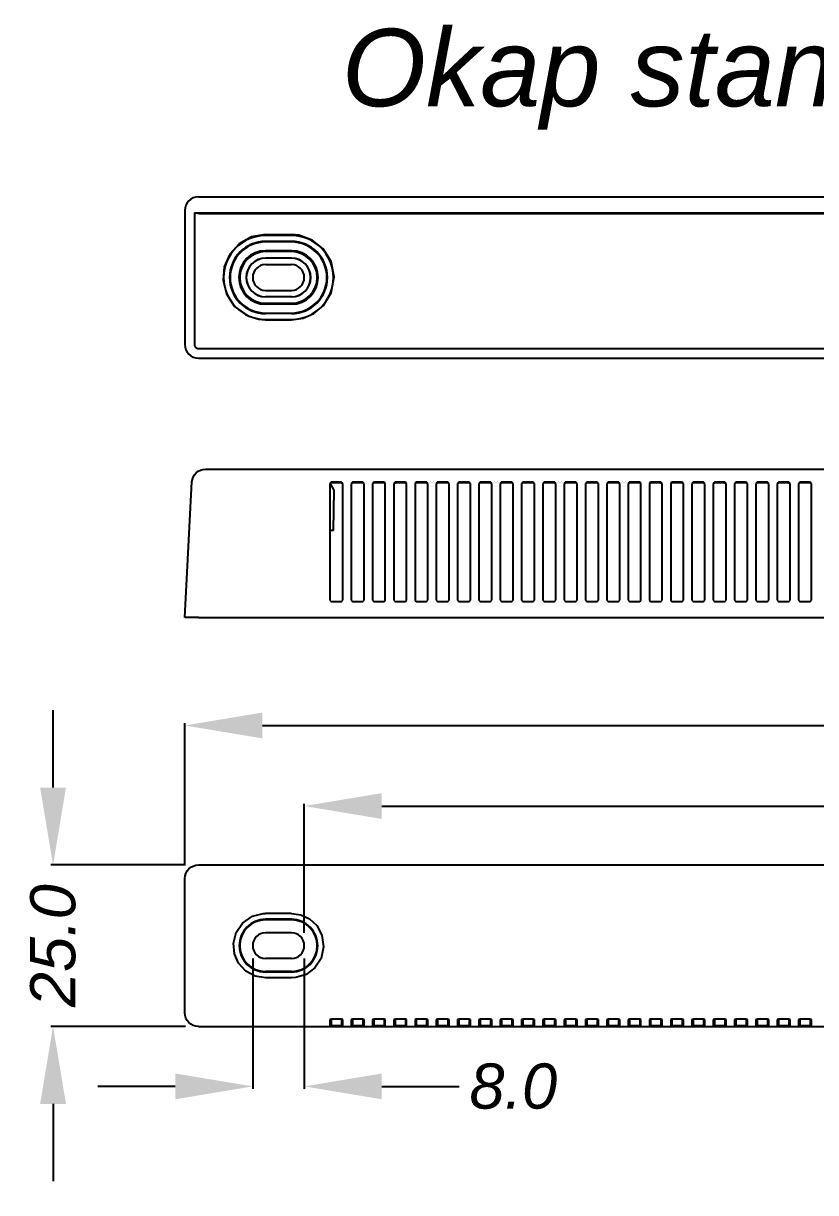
# Model space of a CAD drawing. Extents: x 11 to 255, y 34 to 125.
# Drawn here: x 10.6 to 71.9, y 34.4 to 125 of the extents above; entities that cross this region are included whole.
import ezdxf

# ---------------------------------------------------------------- set-up
doc = ezdxf.new("R2010")
doc.units = 0
doc.header["$MEASUREMENT"] = 0
doc.header["$PDSIZE"] = -1
doc.layers.get('0').update_dxf_attribs({"linetype": 'CONTINUOUS'})
doc.layers.get('DEFPOINTS').update_dxf_attribs({"linetype": 'CONTINUOUS'})
doc.styles.get("Standard").update_dxf_attribs({"font": 'ARIALI.TTF'})
doc.dimstyles.get("Standard").update_dxf_attribs({"dimtxt": 0.18, "dimasz": 0.18, "dimexe": 0.18, "dimexo": 0.0625, "dimgap": 0.09, "dimtad": 0, "dimtih": 1, "dimtoh": 1, "dimdec": 4, "dimzin": 0, "dimtxsty": 'STANDARD', "dimcen": 0.09, "dimazin": 3, "dimtfac": 1, "dimtdec": 4, "dimtofl": 0, "dimtmove": 0, "dimatfit": 3, "dimtolj": 1, "dimtzin": 0})

# ---------------------------------------------------------------- blocks, each defined once
blk = doc.blocks.new('*D')
at = {"color": 0, "linetype": 'BYBLOCK'}
for p, q in [((12.877, 65.773), (12.877, 71.773)), ((23.087, 59.724), (23.087, 70.756)), ((223.087, 59.724), (223.087, 70.756)), ((29.087, 70.576), (116.058, 70.576)), ((217.087, 70.576), (130.117, 70.576)), ((220.552, 60.523), (220.552, 66.523)), ((32.338, 54.523), (32.338, 64.516)), ((38.338, 64.336), (116.181, 64.336)), ((207.836, 64.336), (129.994, 64.336)), ((213.836, 54.523), (213.836, 64.516)), ((23.138, 59.773), (12.697, 59.773)), ((215.836, 54.523), (220.732, 54.523)), ((28.338, 52.523), (28.338, 42.447)), ((32.338, 52.523), (32.338, 42.447)), ((215.836, 52.523), (220.732, 52.523)), ((242.821, 49.016), (242.821, 39.097)), ((23.136, 47.273), (12.697, 47.273)), ((220.552, 46.523), (220.552, 40.523)), ((231.374, 46.273), (231.374, 39.097)), ((22.338, 42.627), (16.338, 42.627)), ((38.338, 42.627), (44.338, 42.627)), ((12.877, 41.273), (12.877, 35.273)), ((225.374, 39.277), (219.374, 39.277)), ((248.821, 39.277), (254.821, 39.277))]:
    blk.add_line(p, q, dxfattribs=at)
for points in [[(29.087, 71.576), (29.087, 69.576), (23.087, 70.576)], [(217.087, 71.576), (217.087, 69.576), (223.087, 70.576)], [(11.877, 65.773), (13.877, 65.773), (12.877, 59.773)], [(32.338, 64.336), (38.338, 63.336), (38.338, 65.336)], [(213.836, 64.336), (207.836, 63.336), (207.836, 65.336)], [(220.552, 54.523), (219.552, 60.523), (221.552, 60.523)], [(220.552, 52.523), (219.552, 46.523), (221.552, 46.523)], [(11.877, 41.273), (13.877, 41.273), (12.877, 47.273)], [(28.338, 42.627), (22.338, 41.627), (22.338, 43.627)], [(32.338, 42.627), (38.338, 41.627), (38.338, 43.627)], [(231.374, 39.277), (225.374, 38.277), (225.374, 40.277)], [(242.821, 39.277), (248.821, 38.277), (248.821, 40.277)]]:
    blk.add_solid(points, dxfattribs=at)
at = {"layer": 'DEFPOINTS', "color": 0, "linetype": 'BYBLOCK'}
for p in [(223.087, 70.576), (24.138, 59.773), (23.087, 58.724), (223.087, 58.724), (214.836, 54.523), (28.338, 53.523), (32.338, 53.523), (32.338, 53.523), (213.836, 53.523), (214.836, 52.523), (242.821, 50.016), (12.877, 47.273), (24.136, 47.273), (231.374, 47.273)]:
    blk.add_point(p, dxfattribs=at)
at = {"color": 0, "linetype": 'BYBLOCK', "char_height": 3.5, "attachment_point": 5}
for s, insert in [('\\A1;400.0', (123.087, 70.576)), ('\\A1;363.0', (123.087, 64.336)), ('\\A1;8.0', (48.523, 42.627)), ('\\A1;22.9', (237.098, 39.277))]:
    blk.add_mtext(s, dxfattribs=dict(at, insert=insert))
at = {"color": 0, "linetype": 'BYBLOCK', "char_height": 3.5, "attachment_point": 5, "rotation": 90}
for s, insert in [('\\A1;25.0', (12.877, 53.523)), ('\\A1;4.0', (220.552, 37.766))]:
    blk.add_mtext(s, dxfattribs=dict(at, insert=insert))

msp = doc.modelspace()

# ---------------------------------------------------------------- linework, layer by layer
at = {"color": 7, "linetype": 'CONTINUOUS'}
for p, q in [((24.136, 111.521), (222.039, 111.521)), ((23.087, 110.473), (23.087, 100.071)), ((23.838, 110.271), (23.838, 100.071)), ((23.838, 110.271), (222.336, 110.271)), ((23.838, 110.271), (24.059, 110.251)), ((24.689, 110.219), (221.486, 110.219)), ((34.312, 110.265), (34.412, 110.265)), ((34.312, 110.22), (34.312, 110.265)), ((34.412, 110.22), (34.312, 110.22)), ((34.412, 110.265), (35.212, 110.265)), ((34.412, 110.22), (34.412, 110.265)), ((35.212, 110.22), (34.412, 110.22)), ((35.212, 110.265), (35.312, 110.265)), ((35.212, 110.22), (35.212, 110.265)), ((35.312, 110.22), (35.212, 110.22)), ((35.312, 110.265), (35.312, 110.22)), ((35.962, 110.265), (36.062, 110.265)), ((35.962, 110.22), (35.962, 110.265)), ((36.062, 110.22), (35.962, 110.22)), ((36.062, 110.265), (36.862, 110.265)), ((36.062, 110.22), (36.062, 110.265)), ((36.862, 110.22), (36.062, 110.22)), ((36.862, 110.265), (36.962, 110.265)), ((36.862, 110.22), (36.862, 110.265)), ((36.962, 110.22), (36.862, 110.22)), ((36.962, 110.265), (36.962, 110.22)), ((37.612, 110.265), (37.712, 110.265)), ((37.612, 110.22), (37.612, 110.265)), ((37.712, 110.22), (37.612, 110.22)), ((37.712, 110.265), (38.512, 110.265)), ((37.712, 110.22), (37.712, 110.265)), ((38.512, 110.22), (37.712, 110.22)), ((38.512, 110.265), (38.612, 110.265)), ((38.512, 110.22), (38.512, 110.265)), ((38.612, 110.22), (38.512, 110.22)), ((38.612, 110.265), (38.612, 110.22)), ((39.262, 110.265), (39.362, 110.265)), ((39.262, 110.22), (39.262, 110.265)), ((39.362, 110.22), (39.262, 110.22)), ((39.362, 110.265), (40.162, 110.265)), ((39.362, 110.22), (39.362, 110.265)), ((40.162, 110.22), (39.362, 110.22)), ((40.162, 110.265), (40.262, 110.265)), ((40.162, 110.22), (40.162, 110.265)), ((40.262, 110.22), (40.162, 110.22)), ((40.262, 110.265), (40.262, 110.22)), ((40.912, 110.265), (41.012, 110.265)), ((40.912, 110.22), (40.912, 110.265)), ((41.012, 110.22), (40.912, 110.22)), ((41.012, 110.265), (41.812, 110.265)), ((41.012, 110.22), (41.012, 110.265)), ((41.812, 110.22), (41.012, 110.22)), ((41.812, 110.265), (41.912, 110.265)), ((41.812, 110.22), (41.812, 110.265)), ((41.912, 110.22), (41.812, 110.22)), ((41.912, 110.265), (41.912, 110.22)), ((42.562, 110.265), (42.662, 110.265)), ((42.562, 110.22), (42.562, 110.265)), ((42.662, 110.22), (42.562, 110.22)), ((42.662, 110.265), (43.462, 110.265)), ((42.662, 110.22), (42.662, 110.265)), ((43.462, 110.22), (42.662, 110.22)), ((43.462, 110.265), (43.562, 110.265)), ((43.462, 110.22), (43.462, 110.265)), ((43.562, 110.22), (43.462, 110.22)), ((43.562, 110.265), (43.562, 110.22)), ((44.212, 110.265), (44.312, 110.265)), ((44.212, 110.22), (44.212, 110.265)), ((44.312, 110.22), (44.212, 110.22)), ((44.312, 110.265), (45.112, 110.265)), ((44.312, 110.22), (44.312, 110.265)), ((45.112, 110.22), (44.312, 110.22)), ((45.112, 110.265), (45.212, 110.265)), ((45.112, 110.22), (45.112, 110.265)), ((45.212, 110.22), (45.112, 110.22)), ((45.212, 110.265), (45.212, 110.22)), ((45.862, 110.265), (45.962, 110.265)), ((45.862, 110.22), (45.862, 110.265)), ((45.962, 110.22), (45.862, 110.22)), ((45.962, 110.265), (46.762, 110.265)), ((45.962, 110.22), (45.962, 110.265)), ((46.762, 110.22), (45.962, 110.22)), ((46.762, 110.265), (46.862, 110.265)), ((46.762, 110.22), (46.762, 110.265)), ((46.862, 110.22), (46.762, 110.22)), ((46.862, 110.265), (46.862, 110.22)), ((47.512, 110.265), (47.612, 110.265)), ((47.512, 110.22), (47.512, 110.265)), ((47.612, 110.22), (47.512, 110.22)), ((47.612, 110.265), (48.412, 110.265)), ((47.612, 110.22), (47.612, 110.265)), ((48.412, 110.22), (47.612, 110.22)), ((48.412, 110.265), (48.512, 110.265)), ((48.412, 110.22), (48.412, 110.265)), ((48.512, 110.22), (48.412, 110.22)), ((48.512, 110.265), (48.512, 110.22)), ((49.162, 110.265), (49.262, 110.265)), ((49.162, 110.22), (49.162, 110.265)), ((49.262, 110.22), (49.162, 110.22)), ((49.262, 110.265), (50.062, 110.265)), ((49.262, 110.22), (49.262, 110.265)), ((50.062, 110.22), (49.262, 110.22)), ((50.062, 110.265), (50.162, 110.265)), ((50.062, 110.22), (50.062, 110.265)), ((50.162, 110.22), (50.062, 110.22)), ((50.162, 110.265), (50.162, 110.22)), ((50.812, 110.265), (50.912, 110.265)), ((50.812, 110.22), (50.812, 110.265)), ((50.912, 110.22), (50.812, 110.22)), ((50.912, 110.265), (51.712, 110.265)), ((50.912, 110.22), (50.912, 110.265)), ((51.712, 110.22), (50.912, 110.22)), ((51.712, 110.265), (51.812, 110.265)), ((51.712, 110.22), (51.712, 110.265)), ((51.812, 110.22), (51.712, 110.22)), ((51.812, 110.265), (51.812, 110.22)), ((52.462, 110.265), (52.562, 110.265)), ((52.462, 110.22), (52.462, 110.265)), ((52.562, 110.22), (52.462, 110.22)), ((52.562, 110.265), (53.362, 110.265)), ((52.562, 110.22), (52.562, 110.265)), ((53.362, 110.22), (52.562, 110.22)), ((53.362, 110.265), (53.462, 110.265)), ((53.362, 110.22), (53.362, 110.265)), ((53.462, 110.22), (53.362, 110.22)), ((53.462, 110.265), (53.462, 110.22)), ((54.112, 110.265), (54.212, 110.265)), ((54.112, 110.22), (54.112, 110.265)), ((54.212, 110.22), (54.112, 110.22)), ((54.212, 110.265), (55.012, 110.265)), ((54.212, 110.22), (54.212, 110.265)), ((55.012, 110.22), (54.212, 110.22)), ((55.012, 110.265), (55.112, 110.265)), ((55.012, 110.22), (55.012, 110.265)), ((55.112, 110.22), (55.012, 110.22)), ((55.112, 110.265), (55.112, 110.22)), ((55.762, 110.265), (55.862, 110.265)), ((55.762, 110.22), (55.762, 110.265)), ((55.862, 110.22), (55.762, 110.22)), ((55.862, 110.265), (56.662, 110.265)), ((55.862, 110.22), (55.862, 110.265)), ((56.662, 110.22), (55.862, 110.22)), ((56.662, 110.265), (56.762, 110.265)), ((56.662, 110.22), (56.662, 110.265)), ((56.762, 110.22), (56.662, 110.22)), ((56.762, 110.265), (56.762, 110.22)), ((57.412, 110.265), (57.512, 110.265)), ((57.412, 110.22), (57.412, 110.265)), ((57.512, 110.22), (57.412, 110.22)), ((57.512, 110.265), (58.312, 110.265)), ((57.512, 110.22), (57.512, 110.265)), ((58.312, 110.22), (57.512, 110.22)), ((58.312, 110.265), (58.412, 110.265)), ((58.312, 110.22), (58.312, 110.265)), ((58.412, 110.22), (58.312, 110.22)), ((58.412, 110.265), (58.412, 110.22)), ((59.062, 110.265), (59.162, 110.265)), ((59.062, 110.22), (59.062, 110.265)), ((59.162, 110.22), (59.062, 110.22)), ((59.162, 110.265), (59.962, 110.265)), ((59.162, 110.22), (59.162, 110.265)), ((59.962, 110.22), (59.162, 110.22)), ((59.962, 110.265), (60.062, 110.265)), ((59.962, 110.22), (59.962, 110.265)), ((60.062, 110.22), (59.962, 110.22)), ((60.062, 110.265), (60.062, 110.22)), ((60.712, 110.265), (60.812, 110.265)), ((60.712, 110.22), (60.712, 110.265)), ((60.812, 110.22), (60.712, 110.22)), ((60.812, 110.265), (61.612, 110.265)), ((60.812, 110.22), (60.812, 110.265)), ((61.612, 110.22), (60.812, 110.22)), ((61.612, 110.265), (61.712, 110.265)), ((61.612, 110.22), (61.612, 110.265)), ((61.712, 110.22), (61.612, 110.22)), ((61.712, 110.265), (61.712, 110.22)), ((62.362, 110.265), (62.462, 110.265)), ((62.362, 110.22), (62.362, 110.265)), ((62.462, 110.22), (62.362, 110.22)), ((62.462, 110.265), (63.262, 110.265)), ((62.462, 110.22), (62.462, 110.265)), ((63.262, 110.22), (62.462, 110.22)), ((63.262, 110.265), (63.362, 110.265)), ((63.262, 110.22), (63.262, 110.265)), ((63.362, 110.22), (63.262, 110.22)), ((63.362, 110.265), (63.362, 110.22)), ((64.012, 110.265), (64.112, 110.265)), ((64.012, 110.22), (64.012, 110.265)), ((64.112, 110.22), (64.012, 110.22)), ((64.112, 110.265), (64.912, 110.265)), ((64.112, 110.22), (64.112, 110.265)), ((64.912, 110.22), (64.112, 110.22)), ((64.912, 110.265), (65.012, 110.265)), ((64.912, 110.22), (64.912, 110.265)), ((65.012, 110.22), (64.912, 110.22)), ((65.012, 110.265), (65.012, 110.22)), ((65.662, 110.265), (65.762, 110.265)), ((65.662, 110.22), (65.662, 110.265)), ((65.762, 110.22), (65.662, 110.22)), ((65.762, 110.265), (66.562, 110.265)), ((65.762, 110.22), (65.762, 110.265)), ((66.562, 110.22), (65.762, 110.22)), ((66.562, 110.265), (66.662, 110.265)), ((66.562, 110.22), (66.562, 110.265)), ((66.662, 110.22), (66.562, 110.22)), ((66.662, 110.265), (66.662, 110.22)), ((67.312, 110.265), (67.412, 110.265)), ((67.312, 110.22), (67.312, 110.265)), ((67.412, 110.22), (67.312, 110.22)), ((67.412, 110.265), (68.212, 110.265)), ((67.412, 110.22), (67.412, 110.265)), ((68.212, 110.22), (67.412, 110.22)), ((68.212, 110.265), (68.312, 110.265)), ((68.212, 110.22), (68.212, 110.265)), ((68.312, 110.22), (68.212, 110.22)), ((68.312, 110.265), (68.312, 110.22)), ((68.962, 110.265), (69.062, 110.265)), ((68.962, 110.22), (68.962, 110.265)), ((69.062, 110.22), (68.962, 110.22)), ((69.062, 110.265), (69.862, 110.265)), ((69.062, 110.22), (69.062, 110.265)), ((69.862, 110.22), (69.062, 110.22)), ((69.862, 110.265), (69.962, 110.265)), ((69.862, 110.22), (69.862, 110.265)), ((69.962, 110.22), (69.862, 110.22)), ((69.962, 110.265), (69.962, 110.22)), ((70.612, 110.265), (70.712, 110.265)), ((70.612, 110.22), (70.612, 110.265)), ((70.712, 110.22), (70.612, 110.22)), ((70.712, 110.265), (71.512, 110.265)), ((70.712, 110.22), (70.712, 110.265)), ((71.512, 110.22), (70.712, 110.22)), ((71.512, 110.265), (71.612, 110.265)), ((71.512, 110.22), (71.512, 110.265)), ((71.612, 110.22), (71.512, 110.22)), ((71.612, 110.265), (71.612, 110.22)), ((29.338, 108.59), (31.338, 108.59)), ((31.338, 108.521), (29.338, 108.521)), ((31.338, 108.065), (29.338, 108.065)), ((31.338, 108.021), (29.338, 108.021)), ((31.338, 107.343), (29.338, 107.343)), ((31.338, 107.271), (29.338, 107.271)), ((31.338, 106.771), (29.338, 106.771)), ((31.338, 106.763), (29.338, 106.763)), ((29.338, 106.271), (31.338, 106.271)), ((29.338, 104.271), (31.338, 104.271)), ((31.338, 103.78), (29.338, 103.78)), ((31.338, 103.771), (29.338, 103.771)), ((29.338, 103.271), (31.338, 103.271)), ((31.338, 103.2), (29.338, 103.2)), ((29.338, 102.521), (31.338, 102.521)), ((31.338, 102.478), (29.338, 102.478)), ((29.338, 102.021), (31.338, 102.021)), ((29.338, 102.001), (31.338, 102.001)), ((24.139, 99.771), (222.036, 99.771)), ((24.138, 99.021), (222.037, 99.021)), ((24.687, 90.43), (24.689, 90.43)), ((24.689, 90.43), (221.486, 90.43)), ((23.087, 78.93), (23.638, 89.435)), ((34.412, 89.415), (34.312, 89.316)), ((34.412, 89.376), (34.312, 89.276)), ((34.312, 89.316), (34.312, 80.278)), ((35.212, 89.415), (34.412, 89.415)), ((34.412, 89.376), (34.412, 89.415)), ((35.212, 89.376), (34.412, 89.376)), ((34.588, 85.68), (34.643, 88.788)), ((35.312, 89.316), (35.212, 89.415)), ((35.212, 89.376), (35.212, 89.415)), ((35.312, 89.276), (35.212, 89.376)), ((35.312, 80.278), (35.312, 89.316)), ((36.062, 89.415), (35.962, 89.316)), ((36.062, 89.376), (35.962, 89.276)), ((35.962, 89.316), (35.962, 80.278)), ((36.862, 89.415), (36.062, 89.415)), ((36.062, 89.376), (36.062, 89.415)), ((36.862, 89.376), (36.062, 89.376)), ((36.962, 89.316), (36.862, 89.415)), ((36.862, 89.376), (36.862, 89.415)), ((36.962, 89.276), (36.862, 89.376)), ((36.962, 80.278), (36.962, 89.316)), ((37.712, 89.415), (37.612, 89.316)), ((37.712, 89.376), (37.612, 89.276)), ((37.612, 89.316), (37.612, 80.278)), ((38.512, 89.415), (37.712, 89.415)), ((37.712, 89.376), (37.712, 89.415)), ((38.512, 89.376), (37.712, 89.376)), ((38.612, 89.316), (38.512, 89.415)), ((38.512, 89.376), (38.512, 89.415)), ((38.612, 89.276), (38.512, 89.376)), ((38.612, 80.278), (38.612, 89.316)), ((39.362, 89.415), (39.262, 89.316)), ((39.362, 89.376), (39.262, 89.276)), ((39.262, 89.316), (39.262, 80.278)), ((40.162, 89.415), (39.362, 89.415)), ((39.362, 89.376), (39.362, 89.415)), ((40.162, 89.376), (39.362, 89.376)), ((40.262, 89.316), (40.162, 89.415)), ((40.162, 89.376), (40.162, 89.415)), ((40.262, 89.276), (40.162, 89.376)), ((40.262, 80.278), (40.262, 89.316)), ((41.012, 89.415), (40.912, 89.316)), ((41.012, 89.376), (40.912, 89.276)), ((40.912, 89.316), (40.912, 80.278)), ((41.812, 89.415), (41.012, 89.415)), ((41.012, 89.376), (41.012, 89.415)), ((41.812, 89.376), (41.012, 89.376)), ((41.912, 89.316), (41.812, 89.415)), ((41.812, 89.376), (41.812, 89.415)), ((41.912, 89.276), (41.812, 89.376)), ((41.912, 80.278), (41.912, 89.316)), ((42.662, 89.415), (42.562, 89.316)), ((42.662, 89.376), (42.562, 89.276)), ((42.562, 89.316), (42.562, 80.278)), ((43.462, 89.415), (42.662, 89.415)), ((42.662, 89.376), (42.662, 89.415)), ((43.462, 89.376), (42.662, 89.376)), ((43.562, 89.316), (43.462, 89.415)), ((43.462, 89.376), (43.462, 89.415)), ((43.562, 89.276), (43.462, 89.376)), ((43.562, 80.278), (43.562, 89.316)), ((44.312, 89.415), (44.212, 89.316)), ((44.312, 89.376), (44.212, 89.276)), ((44.212, 89.316), (44.212, 80.278)), ((45.112, 89.415), (44.312, 89.415)), ((44.312, 89.376), (44.312, 89.415)), ((45.112, 89.376), (44.312, 89.376)), ((45.212, 89.316), (45.112, 89.415)), ((45.112, 89.376), (45.112, 89.415)), ((45.212, 89.276), (45.112, 89.376)), ((45.212, 80.278), (45.212, 89.316)), ((45.962, 89.415), (45.862, 89.316)), ((45.962, 89.376), (45.862, 89.276)), ((45.862, 89.316), (45.862, 80.278)), ((46.762, 89.415), (45.962, 89.415)), ((45.962, 89.376), (45.962, 89.415)), ((46.762, 89.376), (45.962, 89.376)), ((46.862, 89.316), (46.762, 89.415)), ((46.762, 89.376), (46.762, 89.415)), ((46.862, 89.276), (46.762, 89.376)), ((46.862, 80.278), (46.862, 89.316)), ((47.612, 89.415), (47.512, 89.316)), ((47.612, 89.376), (47.512, 89.276)), ((47.512, 89.316), (47.512, 80.278)), ((48.412, 89.415), (47.612, 89.415)), ((47.612, 89.376), (47.612, 89.415)), ((48.412, 89.376), (47.612, 89.376)), ((48.512, 89.316), (48.412, 89.415)), ((48.412, 89.376), (48.412, 89.415)), ((48.512, 89.276), (48.412, 89.376)), ((48.512, 80.278), (48.512, 89.316)), ((49.262, 89.415), (49.162, 89.316)), ((49.262, 89.376), (49.162, 89.276)), ((49.162, 89.316), (49.162, 80.278)), ((50.062, 89.415), (49.262, 89.415)), ((49.262, 89.376), (49.262, 89.415)), ((50.062, 89.376), (49.262, 89.376)), ((50.162, 89.316), (50.062, 89.415)), ((50.062, 89.376), (50.062, 89.415)), ((50.162, 89.276), (50.062, 89.376)), ((50.162, 80.278), (50.162, 89.316)), ((50.912, 89.415), (50.812, 89.316)), ((50.912, 89.376), (50.812, 89.276)), ((50.812, 89.316), (50.812, 80.278)), ((51.712, 89.415), (50.912, 89.415)), ((50.912, 89.376), (50.912, 89.415)), ((51.712, 89.376), (50.912, 89.376)), ((51.812, 89.316), (51.712, 89.415)), ((51.712, 89.376), (51.712, 89.415)), ((51.812, 89.276), (51.712, 89.376)), ((51.812, 80.278), (51.812, 89.316)), ((52.562, 89.415), (52.462, 89.316)), ((52.562, 89.376), (52.462, 89.276)), ((52.462, 89.316), (52.462, 80.278)), ((53.362, 89.415), (52.562, 89.415)), ((52.562, 89.376), (52.562, 89.415)), ((53.362, 89.376), (52.562, 89.376)), ((53.462, 89.316), (53.362, 89.415)), ((53.362, 89.376), (53.362, 89.415)), ((53.462, 89.276), (53.362, 89.376)), ((53.462, 80.278), (53.462, 89.316)), ((54.212, 89.415), (54.112, 89.316)), ((54.212, 89.376), (54.112, 89.276)), ((54.112, 89.316), (54.112, 80.278)), ((55.012, 89.415), (54.212, 89.415)), ((54.212, 89.376), (54.212, 89.415)), ((55.012, 89.376), (54.212, 89.376)), ((55.112, 89.316), (55.012, 89.415)), ((55.012, 89.376), (55.012, 89.415)), ((55.112, 89.276), (55.012, 89.376)), ((55.112, 80.278), (55.112, 89.316)), ((55.862, 89.415), (55.762, 89.316)), ((55.862, 89.376), (55.762, 89.276)), ((55.762, 89.316), (55.762, 80.278)), ((56.662, 89.415), (55.862, 89.415)), ((55.862, 89.376), (55.862, 89.415)), ((56.662, 89.376), (55.862, 89.376)), ((56.762, 89.316), (56.662, 89.415)), ((56.662, 89.376), (56.662, 89.415)), ((56.762, 89.276), (56.662, 89.376)), ((56.762, 80.278), (56.762, 89.316)), ((57.512, 89.415), (57.412, 89.316)), ((57.512, 89.376), (57.412, 89.276)), ((57.412, 89.316), (57.412, 80.278)), ((58.312, 89.415), (57.512, 89.415)), ((57.512, 89.376), (57.512, 89.415)), ((58.312, 89.376), (57.512, 89.376)), ((58.412, 89.316), (58.312, 89.415)), ((58.312, 89.376), (58.312, 89.415)), ((58.412, 89.276), (58.312, 89.376)), ((58.412, 80.278), (58.412, 89.316)), ((59.162, 89.415), (59.062, 89.316)), ((59.162, 89.376), (59.062, 89.276)), ((59.062, 89.316), (59.062, 80.278)), ((59.962, 89.415), (59.162, 89.415)), ((59.162, 89.376), (59.162, 89.415)), ((59.962, 89.376), (59.162, 89.376)), ((60.062, 89.316), (59.962, 89.415)), ((59.962, 89.376), (59.962, 89.415)), ((60.062, 89.276), (59.962, 89.376)), ((60.062, 80.278), (60.062, 89.316)), ((60.812, 89.415), (60.712, 89.316)), ((60.812, 89.376), (60.712, 89.276)), ((60.712, 89.316), (60.712, 80.278)), ((61.612, 89.415), (60.812, 89.415)), ((60.812, 89.376), (60.812, 89.415)), ((61.612, 89.376), (60.812, 89.376)), ((61.712, 89.316), (61.612, 89.415)), ((61.612, 89.376), (61.612, 89.415)), ((61.712, 89.276), (61.612, 89.376)), ((61.712, 80.278), (61.712, 89.316)), ((62.462, 89.415), (62.362, 89.316)), ((62.462, 89.376), (62.362, 89.276)), ((62.362, 89.316), (62.362, 80.278)), ((63.262, 89.415), (62.462, 89.415)), ((62.462, 89.376), (62.462, 89.415)), ((63.262, 89.376), (62.462, 89.376)), ((63.362, 89.316), (63.262, 89.415)), ((63.262, 89.376), (63.262, 89.415)), ((63.362, 89.276), (63.262, 89.376)), ((63.362, 80.278), (63.362, 89.316)), ((64.112, 89.415), (64.012, 89.316)), ((64.112, 89.376), (64.012, 89.276)), ((64.012, 89.316), (64.012, 80.278)), ((64.912, 89.415), (64.112, 89.415)), ((64.112, 89.376), (64.112, 89.415)), ((64.912, 89.376), (64.112, 89.376)), ((65.012, 89.316), (64.912, 89.415)), ((64.912, 89.376), (64.912, 89.415)), ((65.012, 89.276), (64.912, 89.376)), ((65.012, 80.278), (65.012, 89.316)), ((65.762, 89.415), (65.662, 89.316)), ((65.762, 89.376), (65.662, 89.276)), ((65.662, 89.316), (65.662, 80.278)), ((66.562, 89.415), (65.762, 89.415)), ((65.762, 89.376), (65.762, 89.415)), ((66.562, 89.376), (65.762, 89.376)), ((66.662, 89.316), (66.562, 89.415)), ((66.562, 89.376), (66.562, 89.415)), ((66.662, 89.276), (66.562, 89.376)), ((66.662, 80.278), (66.662, 89.316)), ((67.412, 89.415), (67.312, 89.316)), ((67.412, 89.376), (67.312, 89.276)), ((67.312, 89.316), (67.312, 80.278)), ((68.212, 89.415), (67.412, 89.415)), ((67.412, 89.376), (67.412, 89.415)), ((68.212, 89.376), (67.412, 89.376)), ((68.312, 89.316), (68.212, 89.415)), ((68.212, 89.376), (68.212, 89.415)), ((68.312, 89.276), (68.212, 89.376)), ((68.312, 80.278), (68.312, 89.316)), ((69.062, 89.415), (68.962, 89.316)), ((69.062, 89.376), (68.962, 89.276)), ((68.962, 89.316), (68.962, 80.278)), ((69.862, 89.415), (69.062, 89.415)), ((69.062, 89.376), (69.062, 89.415)), ((69.862, 89.376), (69.062, 89.376)), ((69.962, 89.316), (69.862, 89.415)), ((69.862, 89.376), (69.862, 89.415)), ((69.962, 89.276), (69.862, 89.376)), ((69.962, 80.278), (69.962, 89.316)), ((70.712, 89.415), (70.612, 89.316)), ((70.712, 89.376), (70.612, 89.276)), ((70.612, 89.316), (70.612, 80.278)), ((71.512, 89.415), (70.712, 89.415)), ((70.712, 89.376), (70.712, 89.415)), ((71.512, 89.376), (70.712, 89.376)), ((71.612, 89.316), (71.512, 89.415)), ((71.512, 89.376), (71.512, 89.415)), ((71.612, 89.276), (71.512, 89.376)), ((71.612, 80.278), (71.612, 89.316)), ((34.588, 85.68), (34.312, 85.68)), ((34.312, 80.278), (34.412, 80.178)), ((34.412, 80.178), (35.212, 80.178)), ((35.212, 80.178), (35.312, 80.278)), ((35.962, 80.278), (36.062, 80.178)), ((36.062, 80.178), (36.862, 80.178)), ((36.862, 80.178), (36.962, 80.278)), ((37.612, 80.278), (37.712, 80.178)), ((37.712, 80.178), (38.512, 80.178)), ((38.512, 80.178), (38.612, 80.278)), ((39.262, 80.278), (39.362, 80.178)), ((39.362, 80.178), (40.162, 80.178)), ((40.162, 80.178), (40.262, 80.278)), ((40.912, 80.278), (41.012, 80.178)), ((41.012, 80.178), (41.812, 80.178)), ((41.812, 80.178), (41.912, 80.278)), ((42.562, 80.278), (42.662, 80.178)), ((42.662, 80.178), (43.462, 80.178)), ((43.462, 80.178), (43.562, 80.278)), ((44.212, 80.278), (44.312, 80.178)), ((44.312, 80.178), (45.112, 80.178)), ((45.112, 80.178), (45.212, 80.278)), ((45.862, 80.278), (45.962, 80.178)), ((45.962, 80.178), (46.762, 80.178)), ((46.762, 80.178), (46.862, 80.278)), ((47.512, 80.278), (47.612, 80.178)), ((47.612, 80.178), (48.412, 80.178)), ((48.412, 80.178), (48.512, 80.278)), ((49.162, 80.278), (49.262, 80.178)), ((49.262, 80.178), (50.062, 80.178)), ((50.062, 80.178), (50.162, 80.278)), ((50.812, 80.278), (50.912, 80.178)), ((50.912, 80.178), (51.712, 80.178)), ((51.712, 80.178), (51.812, 80.278)), ((52.462, 80.278), (52.562, 80.178)), ((52.562, 80.178), (53.362, 80.178)), ((53.362, 80.178), (53.462, 80.278)), ((54.112, 80.278), (54.212, 80.178)), ((54.212, 80.178), (55.012, 80.178)), ((55.012, 80.178), (55.112, 80.278)), ((55.762, 80.278), (55.862, 80.178)), ((55.862, 80.178), (56.662, 80.178)), ((56.662, 80.178), (56.762, 80.278)), ((57.412, 80.278), (57.512, 80.178)), ((57.512, 80.178), (58.312, 80.178)), ((58.312, 80.178), (58.412, 80.278)), ((59.062, 80.278), (59.162, 80.178)), ((59.162, 80.178), (59.962, 80.178)), ((59.962, 80.178), (60.062, 80.278)), ((60.712, 80.278), (60.812, 80.178)), ((60.812, 80.178), (61.612, 80.178)), ((61.612, 80.178), (61.712, 80.278)), ((62.362, 80.278), (62.462, 80.178)), ((62.462, 80.178), (63.262, 80.178)), ((63.262, 80.178), (63.362, 80.278)), ((64.012, 80.278), (64.112, 80.178)), ((64.112, 80.178), (64.912, 80.178)), ((64.912, 80.178), (65.012, 80.278)), ((65.662, 80.278), (65.762, 80.178)), ((65.762, 80.178), (66.562, 80.178)), ((66.562, 80.178), (66.662, 80.278)), ((67.312, 80.278), (67.412, 80.178)), ((67.412, 80.178), (68.212, 80.178)), ((68.212, 80.178), (68.312, 80.278)), ((68.962, 80.278), (69.062, 80.178)), ((69.062, 80.178), (69.862, 80.178)), ((69.862, 80.178), (69.962, 80.278)), ((70.612, 80.278), (70.712, 80.178)), ((70.712, 80.178), (71.512, 80.178)), ((71.512, 80.178), (71.612, 80.278)), ((24.136, 78.93), (23.087, 78.93)), ((24.136, 78.93), (222.039, 78.93)), ((24.138, 59.773), (222.037, 59.773)), ((23.087, 48.321), (23.087, 58.724)), ((31.338, 56.023), (29.338, 56.023)), ((31.338, 55.566), (29.338, 55.566)), ((31.338, 55.523), (29.338, 55.523)), ((31.338, 54.523), (29.338, 54.523)), ((31.338, 52.523), (29.338, 52.523)), ((31.338, 51.523), (29.338, 51.523)), ((31.338, 51.479), (29.338, 51.479)), ((31.338, 51.023), (29.338, 51.023)), ((24.136, 47.273), (222.039, 47.273)), ((34.412, 47.822), (34.312, 47.817)), ((34.312, 47.817), (34.312, 47.344)), ((34.312, 47.344), (34.412, 47.338)), ((35.212, 47.822), (34.412, 47.822)), ((34.412, 47.822), (34.412, 47.338)), ((34.412, 47.338), (35.212, 47.338)), ((35.312, 47.817), (35.212, 47.822)), ((35.212, 47.822), (35.212, 47.338)), ((35.212, 47.338), (35.312, 47.344)), ((35.312, 47.344), (35.312, 47.817)), ((36.062, 47.822), (35.962, 47.817)), ((35.962, 47.817), (35.962, 47.344)), ((35.962, 47.344), (36.062, 47.338)), ((36.862, 47.822), (36.062, 47.822)), ((36.062, 47.822), (36.062, 47.338)), ((36.062, 47.338), (36.862, 47.338)), ((36.962, 47.817), (36.862, 47.822)), ((36.862, 47.822), (36.862, 47.338)), ((36.862, 47.338), (36.962, 47.344)), ((36.962, 47.344), (36.962, 47.817)), ((37.712, 47.822), (37.612, 47.817)), ((37.612, 47.817), (37.612, 47.344)), ((37.612, 47.344), (37.712, 47.338)), ((38.512, 47.822), (37.712, 47.822)), ((37.712, 47.822), (37.712, 47.338)), ((37.712, 47.338), (38.512, 47.338)), ((38.612, 47.817), (38.512, 47.822)), ((38.512, 47.822), (38.512, 47.338)), ((38.512, 47.338), (38.612, 47.344)), ((38.612, 47.344), (38.612, 47.817)), ((39.362, 47.822), (39.262, 47.817)), ((39.262, 47.817), (39.262, 47.344)), ((39.262, 47.344), (39.362, 47.338)), ((40.162, 47.822), (39.362, 47.822)), ((39.362, 47.822), (39.362, 47.338)), ((39.362, 47.338), (40.162, 47.338)), ((40.262, 47.817), (40.162, 47.822)), ((40.162, 47.822), (40.162, 47.338)), ((40.162, 47.338), (40.262, 47.344)), ((40.262, 47.344), (40.262, 47.817)), ((41.012, 47.822), (40.912, 47.817)), ((40.912, 47.817), (40.912, 47.344)), ((40.912, 47.344), (41.012, 47.338)), ((41.812, 47.822), (41.012, 47.822)), ((41.012, 47.822), (41.012, 47.338)), ((41.012, 47.338), (41.812, 47.338)), ((41.912, 47.817), (41.812, 47.822)), ((41.812, 47.822), (41.812, 47.338)), ((41.812, 47.338), (41.912, 47.344)), ((41.912, 47.344), (41.912, 47.817)), ((42.662, 47.822), (42.562, 47.817)), ((42.562, 47.817), (42.562, 47.344)), ((42.562, 47.344), (42.662, 47.338)), ((43.462, 47.822), (42.662, 47.822)), ((42.662, 47.822), (42.662, 47.338)), ((42.662, 47.338), (43.462, 47.338)), ((43.562, 47.817), (43.462, 47.822)), ((43.462, 47.822), (43.462, 47.338)), ((43.462, 47.338), (43.562, 47.344)), ((43.562, 47.344), (43.562, 47.817)), ((44.312, 47.822), (44.212, 47.817)), ((44.212, 47.817), (44.212, 47.344)), ((44.212, 47.344), (44.312, 47.338)), ((45.112, 47.822), (44.312, 47.822)), ((44.312, 47.822), (44.312, 47.338)), ((44.312, 47.338), (45.112, 47.338)), ((45.212, 47.817), (45.112, 47.822)), ((45.112, 47.822), (45.112, 47.338)), ((45.112, 47.338), (45.212, 47.344)), ((45.212, 47.344), (45.212, 47.817)), ((45.962, 47.822), (45.862, 47.817)), ((45.862, 47.817), (45.862, 47.344)), ((45.862, 47.344), (45.962, 47.338)), ((46.762, 47.822), (45.962, 47.822)), ((45.962, 47.822), (45.962, 47.338)), ((45.962, 47.338), (46.762, 47.338)), ((46.862, 47.817), (46.762, 47.822)), ((46.762, 47.822), (46.762, 47.338)), ((46.762, 47.338), (46.862, 47.344)), ((46.862, 47.344), (46.862, 47.817)), ((47.612, 47.822), (47.512, 47.817)), ((47.512, 47.817), (47.512, 47.344)), ((47.512, 47.344), (47.612, 47.338)), ((48.412, 47.822), (47.612, 47.822)), ((47.612, 47.822), (47.612, 47.338)), ((47.612, 47.338), (48.412, 47.338)), ((48.512, 47.817), (48.412, 47.822)), ((48.412, 47.822), (48.412, 47.338)), ((48.412, 47.338), (48.512, 47.344)), ((48.512, 47.344), (48.512, 47.817)), ((49.262, 47.822), (49.162, 47.817)), ((49.162, 47.817), (49.162, 47.344)), ((49.162, 47.344), (49.262, 47.338)), ((50.062, 47.822), (49.262, 47.822)), ((49.262, 47.822), (49.262, 47.338)), ((49.262, 47.338), (50.062, 47.338)), ((50.162, 47.817), (50.062, 47.822)), ((50.062, 47.822), (50.062, 47.338)), ((50.062, 47.338), (50.162, 47.344)), ((50.162, 47.344), (50.162, 47.817)), ((50.912, 47.822), (50.812, 47.817)), ((50.812, 47.817), (50.812, 47.344)), ((50.812, 47.344), (50.912, 47.338)), ((51.712, 47.822), (50.912, 47.822)), ((50.912, 47.822), (50.912, 47.338)), ((50.912, 47.338), (51.712, 47.338)), ((51.812, 47.817), (51.712, 47.822)), ((51.712, 47.822), (51.712, 47.338)), ((51.712, 47.338), (51.812, 47.344)), ((51.812, 47.344), (51.812, 47.817)), ((52.562, 47.822), (52.462, 47.817)), ((52.462, 47.817), (52.462, 47.344)), ((52.462, 47.344), (52.562, 47.338)), ((53.362, 47.822), (52.562, 47.822)), ((52.562, 47.822), (52.562, 47.338)), ((52.562, 47.338), (53.362, 47.338)), ((53.462, 47.817), (53.362, 47.822)), ((53.362, 47.822), (53.362, 47.338)), ((53.362, 47.338), (53.462, 47.344)), ((53.462, 47.344), (53.462, 47.817)), ((54.212, 47.822), (54.112, 47.817)), ((54.112, 47.817), (54.112, 47.344)), ((54.112, 47.344), (54.212, 47.338)), ((55.012, 47.822), (54.212, 47.822)), ((54.212, 47.822), (54.212, 47.338)), ((54.212, 47.338), (55.012, 47.338)), ((55.112, 47.817), (55.012, 47.822)), ((55.012, 47.822), (55.012, 47.338)), ((55.012, 47.338), (55.112, 47.344)), ((55.112, 47.344), (55.112, 47.817)), ((55.862, 47.822), (55.762, 47.817)), ((55.762, 47.817), (55.762, 47.344)), ((55.762, 47.344), (55.862, 47.338)), ((56.662, 47.822), (55.862, 47.822)), ((55.862, 47.822), (55.862, 47.338)), ((55.862, 47.338), (56.662, 47.338)), ((56.762, 47.817), (56.662, 47.822)), ((56.662, 47.822), (56.662, 47.338)), ((56.662, 47.338), (56.762, 47.344)), ((56.762, 47.344), (56.762, 47.817)), ((57.512, 47.822), (57.412, 47.817)), ((57.412, 47.817), (57.412, 47.344)), ((57.412, 47.344), (57.512, 47.338)), ((58.312, 47.822), (57.512, 47.822)), ((57.512, 47.822), (57.512, 47.338)), ((57.512, 47.338), (58.312, 47.338)), ((58.412, 47.817), (58.312, 47.822)), ((58.312, 47.822), (58.312, 47.338)), ((58.312, 47.338), (58.412, 47.344)), ((58.412, 47.344), (58.412, 47.817)), ((59.162, 47.822), (59.062, 47.817)), ((59.062, 47.817), (59.062, 47.344)), ((59.062, 47.344), (59.162, 47.338)), ((59.962, 47.822), (59.162, 47.822)), ((59.162, 47.822), (59.162, 47.338)), ((59.162, 47.338), (59.962, 47.338)), ((60.062, 47.817), (59.962, 47.822)), ((59.962, 47.822), (59.962, 47.338)), ((59.962, 47.338), (60.062, 47.344)), ((60.062, 47.344), (60.062, 47.817)), ((60.812, 47.822), (60.712, 47.817)), ((60.712, 47.817), (60.712, 47.344)), ((60.712, 47.344), (60.812, 47.338)), ((61.612, 47.822), (60.812, 47.822)), ((60.812, 47.822), (60.812, 47.338)), ((60.812, 47.338), (61.612, 47.338)), ((61.712, 47.817), (61.612, 47.822)), ((61.612, 47.822), (61.612, 47.338)), ((61.612, 47.338), (61.712, 47.344)), ((61.712, 47.344), (61.712, 47.817)), ((62.462, 47.822), (62.362, 47.817)), ((62.362, 47.817), (62.362, 47.344)), ((62.362, 47.344), (62.462, 47.338)), ((63.262, 47.822), (62.462, 47.822)), ((62.462, 47.822), (62.462, 47.338)), ((62.462, 47.338), (63.262, 47.338)), ((63.362, 47.817), (63.262, 47.822)), ((63.262, 47.822), (63.262, 47.338)), ((63.262, 47.338), (63.362, 47.344)), ((63.362, 47.344), (63.362, 47.817)), ((64.112, 47.822), (64.012, 47.817)), ((64.012, 47.817), (64.012, 47.344)), ((64.012, 47.344), (64.112, 47.338)), ((64.912, 47.822), (64.112, 47.822)), ((64.112, 47.822), (64.112, 47.338)), ((64.112, 47.338), (64.912, 47.338)), ((65.012, 47.817), (64.912, 47.822)), ((64.912, 47.822), (64.912, 47.338)), ((64.912, 47.338), (65.012, 47.344)), ((65.012, 47.344), (65.012, 47.817)), ((65.762, 47.822), (65.662, 47.817)), ((65.662, 47.817), (65.662, 47.344)), ((65.662, 47.344), (65.762, 47.338)), ((66.562, 47.822), (65.762, 47.822)), ((65.762, 47.822), (65.762, 47.338)), ((65.762, 47.338), (66.562, 47.338)), ((66.662, 47.817), (66.562, 47.822)), ((66.562, 47.822), (66.562, 47.338)), ((66.562, 47.338), (66.662, 47.344)), ((66.662, 47.344), (66.662, 47.817)), ((67.412, 47.822), (67.312, 47.817)), ((67.312, 47.817), (67.312, 47.344)), ((67.312, 47.344), (67.412, 47.338)), ((68.212, 47.822), (67.412, 47.822)), ((67.412, 47.822), (67.412, 47.338)), ((67.412, 47.338), (68.212, 47.338)), ((68.312, 47.817), (68.212, 47.822)), ((68.212, 47.822), (68.212, 47.338)), ((68.212, 47.338), (68.312, 47.344)), ((68.312, 47.344), (68.312, 47.817)), ((69.062, 47.822), (68.962, 47.817)), ((68.962, 47.817), (68.962, 47.344)), ((68.962, 47.344), (69.062, 47.338)), ((69.862, 47.822), (69.062, 47.822)), ((69.062, 47.822), (69.062, 47.338)), ((69.062, 47.338), (69.862, 47.338)), ((69.962, 47.817), (69.862, 47.822)), ((69.862, 47.822), (69.862, 47.338)), ((69.862, 47.338), (69.962, 47.344)), ((69.962, 47.344), (69.962, 47.817)), ((70.712, 47.822), (70.612, 47.817)), ((70.612, 47.817), (70.612, 47.344)), ((70.612, 47.344), (70.712, 47.338)), ((71.512, 47.822), (70.712, 47.822)), ((70.712, 47.822), (70.712, 47.338)), ((70.712, 47.338), (71.512, 47.338)), ((71.612, 47.817), (71.512, 47.822)), ((71.512, 47.822), (71.512, 47.338)), ((71.512, 47.338), (71.612, 47.344)), ((71.612, 47.344), (71.612, 47.817))]:
    msp.add_line(p, q, dxfattribs=at)
at = {"color": 7, "linetype": 'CONTINUOUS', "flags": 128}
for points in [[(24.136, 111.521), (23.931, 111.501), (23.734, 111.442), (23.553, 111.345), (23.394, 111.214), (23.264, 111.056), (23.167, 110.874), (23.108, 110.677), (23.087, 110.473)], [(24.059, 110.251), (24.104, 110.246), (24.154, 110.242), (24.208, 110.239), (24.264, 110.235), (24.322, 110.232), (24.38, 110.228), (24.438, 110.226), (24.495, 110.224), (24.549, 110.222), (24.6, 110.22), (24.647, 110.22), (24.689, 110.219)], [(29.338, 108.59), (28.252, 108.407), (27.287, 107.878), (26.558, 107.074), (26.135, 106.101), (26.043, 105.052), (26.299, 104), (26.937, 103.031), (27.961, 102.3), (28.825, 102.041), (29.338, 102.001)], [(31.338, 102.001), (32.261, 102.132), (33.073, 102.49), (33.812, 103.109), (34.415, 104.093), (34.643, 105.324), (34.406, 106.52), (33.803, 107.489), (32.946, 108.173), (31.917, 108.539), (31.338, 108.59)], [(23.087, 100.071), (23.108, 99.866), (23.167, 99.669), (23.264, 99.488), (23.395, 99.329), (23.554, 99.198), (23.736, 99.101), (23.933, 99.041), (24.138, 99.021)], [(23.838, 100.071), (23.844, 100.013), (23.861, 99.956), (23.889, 99.905), (23.926, 99.859), (23.972, 99.822), (24.024, 99.794), (24.08, 99.777), (24.139, 99.771)], [(23.638, 89.435), (23.667, 89.632), (23.733, 89.819), (23.833, 89.991), (23.964, 90.142), (24.12, 90.264), (24.297, 90.355), (24.488, 90.411), (24.687, 90.43)], [(34.633, 88.788), (34.643, 88.811), (34.406, 89.201), (34.284, 89.247)], [(23.087, 58.724), (23.108, 58.928), (23.167, 59.125), (23.264, 59.307), (23.395, 59.466), (23.554, 59.596), (23.736, 59.693), (23.933, 59.753), (24.138, 59.773)], [(29.338, 51.023), (28.522, 51.16), (27.798, 51.554), (27.245, 52.156), (26.918, 52.898), (26.846, 53.712), (27.052, 54.534), (27.555, 55.274), (28.316, 55.804), (29.161, 56.016), (29.338, 56.023)], [(31.338, 56.023), (32.081, 55.91), (32.738, 55.594), (33.296, 55.078), (33.705, 54.329), (33.836, 53.424), (33.634, 52.533), (33.153, 51.803), (32.479, 51.298), (31.687, 51.047), (31.338, 51.023)], [(24.136, 47.273), (23.931, 47.293), (23.734, 47.353), (23.553, 47.45), (23.394, 47.58), (23.264, 47.739), (23.167, 47.92), (23.108, 48.117), (23.087, 48.321)]]:
    msp.add_lwpolyline(points, dxfattribs=at)
at = {"color": 7, "linetype": 'CONTINUOUS'}
for centre, radius, start, end in [((29.338, 105.271), 3.25, 90, 270), ((29.338, 105.271), 2.794, 90, 270), ((29.338, 105.271), 2.75, 90, 270), ((31.338, 105.271), 3.25, 270, 90), ((31.338, 105.271), 2.794, 270, 90), ((31.338, 105.271), 2.75, 270, 90), ((29.338, 105.271), 2.072, 90, 270), ((29.338, 105.271), 2, 90, 270), ((31.338, 105.271), 2.072, 270, 90), ((31.338, 105.271), 2, 270, 90), ((29.338, 105.271), 1.5, 90, 270), ((29.338, 105.271), 1.491, 90, 270), ((29.338, 105.271), 1, 90, 270), ((31.338, 105.271), 1.5, 270, 90), ((31.338, 105.271), 1.491, 270, 90), ((31.338, 105.271), 1, 270, 90), ((29.338, 53.523), 2.044, 90, 270), ((29.338, 53.523), 2, 90, 270), ((31.338, 53.523), 2.044, 270, 90), ((31.338, 53.523), 2, 270, 90), ((29.338, 53.523), 1, 90, 270), ((31.338, 53.523), 1, 270, 90)]:
    msp.add_arc(centre, radius, start, end, dxfattribs=at)

# ---------------------------------------------------------------- texts
at = {"linetype": 'CONTINUOUS'}
msp.add_text('Okap standardowy do nawiewników EMM i EHA', height=6, dxfattribs=at).set_placement((35.247, 118.529))

# ---------------------------------------------------------------- dimensions: what is measured, and where the dimension line sits
dim = msp.add_linear_dim(base=(12.877, 47.273), p1=(24.138, 59.773), p2=(24.136, 47.273), angle=90, dimstyle='STANDARD', override={"dimtxt": 3.5, "dimasz": 6, "dimexo": 1, "dimgap": 1, "dimtih": 0, "dimtoh": 0, "dimdec": 1, "dimlfac": 2, "dimdle": 1, "dimtdec": 1}, dxfattribs=at)
dim.commit()
dim.dimension.update_dxf_attribs({"geometry": '*D', "text_midpoint": (12.877, 53.523)})
for base, p1, p2, middle in [((223.087, 70.576), (23.087, 58.724), (223.087, 58.724), (123.087, 70.576)), ((242.821, 39.277), (231.374, 47.273), (242.821, 50.016), (237.098, 39.277)), ((213.836, 64.336), (32.338, 53.523), (213.836, 53.523), (123.087, 64.336)), ((32.338, 42.627), (28.338, 53.523), (32.338, 53.523), (48.523, 42.627))]:
    dim = msp.add_linear_dim(base=base, p1=p1, p2=p2, dimstyle='STANDARD', override={"dimtxt": 3.5, "dimasz": 6, "dimexo": 1, "dimgap": 1, "dimtih": 0, "dimtoh": 0, "dimdec": 1, "dimlfac": 2, "dimdle": 1, "dimtdec": 1}, dxfattribs=at)
    dim.commit()
    dim.dimension.update_dxf_attribs({"geometry": '*D', "text_midpoint": middle})
dim = msp.add_linear_dim(base=(220.552, 52.523), p1=(214.836, 54.523), p2=(214.836, 52.523), angle=90, dimstyle='STANDARD', override={"dimtxt": 3.5, "dimasz": 6, "dimexo": 1, "dimgap": 1, "dimtih": 0, "dimtoh": 0, "dimdec": 1, "dimlfac": 2, "dimdle": 1, "dimtdec": 1}, dxfattribs=at)
dim.commit()
dim.dimension.update_dxf_attribs({"geometry": '*D', "text_midpoint": (220.552, 37.766), "text_rotation": 90})

doc.saveas('drawing.dxf')
